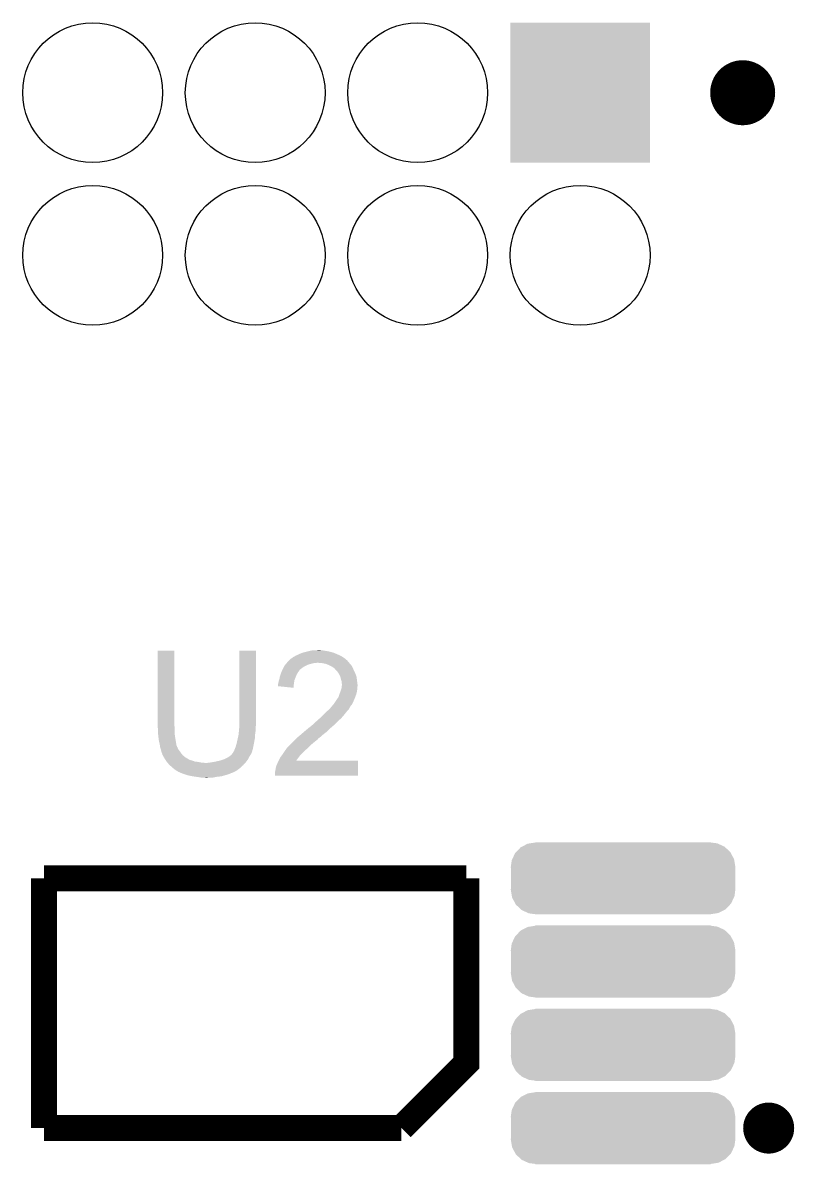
# Model space of a CAD drawing. Extents: x -1.4 to 24.2, y -3.9 to 53.4.
# Drawn here: x 9.61 to 15.64, y 15.51 to 24.42 of the extents above; entities that cross this region are included whole.
import ezdxf

# ---------------------------------------------------------------- set-up
doc = ezdxf.new("R2010")
doc.units = 0
doc.layers.get('0').update_dxf_attribs({"linetype": 'CONTINUOUS'})
doc.layers.add('SPECTRAL_CLICK_V100_GTO', color=11, linetype='CONTINUOUS')
doc.layers.add('SPECTRAL_CLICK_V100_GTS', color=8, linetype='CONTINUOUS')

# ---------------------------------------------------------------- blocks, each defined once
blk = doc.blocks.new('CUSTOM_63')
for points in [[(-0.789608, 0.247722), (-0.745988, 0.270552), (0.792642, 0.247722), (0.7426, 0.270552)], [(-0.745988, 0.270552), (-0.726996, 0.273546), (0.7426, 0.270552), (0.736036, 0.273546)], [(-0.726996, 0.273546), (-0.68453, 0.28024), (0.736036, 0.273546), (0.68453, 0.28024)], [(-0.68453, 0.28024), (-0.68453, 0.28194), (0.68453, 0.28024), (0.68453, 0.28194)], [(-0.865788, 0.15027), (-0.844098, 0.19672), (0.86734, 0.15027), (0.842502, 0.19672)], [(-0.844098, 0.19672), (-0.836056, 0.205136), (0.842502, 0.19672), (0.838, 0.205136)], [(-0.836056, 0.205136), (-0.801112, 0.2417), (0.838, 0.205136), (0.799056, 0.2417)], [(-0.801112, 0.2417), (-0.789608, 0.247722), (0.799056, 0.2417), (0.792642, 0.247722)], [(-0.87757, 0.0889), (-0.870422, 0.140344), (0.87757, 0.0889), (0.868996, 0.140344)], [(-0.870422, 0.140344), (-0.865788, 0.15027), (0.868996, 0.140344), (0.86734, 0.15027)], [(-0.8763, 0.066874), (-0.87757, 0.0889), (0.8763, 0.066874), (0.87757, 0.0889)], [(-0.8763, 0.066866), (-0.8763, 0.066874), (0.8763, 0.066866), (0.8763, 0.066874)], [(-0.8763, -0.066866), (-0.8763, 0.066866), (0.8763, -0.066866), (0.8763, 0.066866)], [(-0.87757, -0.0889), (-0.8763, -0.066866), (0.87757, -0.0889), (0.8763, -0.066866)], [(-0.868992, -0.140344), (-0.87757, -0.0889), (0.87042, -0.140344), (0.87757, -0.0889)], [(-0.867338, -0.15027), (-0.868992, -0.140344), (0.865784, -0.15027), (0.87042, -0.140344)], [(-0.8425, -0.196718), (-0.867338, -0.15027), (0.844096, -0.196718), (0.865784, -0.15027)], [(-0.838, -0.205136), (-0.8425, -0.196718), (0.83605, -0.205136), (0.844096, -0.196718)], [(-0.799054, -0.2417), (-0.838, -0.205136), (0.801112, -0.2417), (0.83605, -0.205136)], [(-0.79264, -0.247722), (-0.799054, -0.2417), (0.789606, -0.247722), (0.801112, -0.2417)], [(-0.742592, -0.270552), (-0.79264, -0.247722), (0.745988, -0.270552), (0.789606, -0.247722)], [(-0.736034, -0.273544), (-0.742592, -0.270552), (0.727006, -0.273544), (0.745988, -0.270552)], [(-0.68453, -0.28024), (-0.736034, -0.273544), (0.68453, -0.28024), (0.727006, -0.273544)], [(-0.68453, -0.28194), (-0.68453, -0.28024), (0.68453, -0.28194), (0.68453, -0.28024)]]:
    blk.add_solid(points)
blk = doc.blocks.new('ROUND_31')
blk.add_circle((0, 0), 0.5461)
blk = doc.blocks.new('SQUARE_32')
blk.add_solid([(0.5461, 0.5461), (0.5461, -0.5461), (-0.5461, 0.5461), (-0.5461, -0.5461)])

msp = doc.modelspace()

# ---------------------------------------------------------------- linework, layer by layer
at = {"layer": 'SPECTRAL_CLICK_V100_GTO'}
for points, const_width in [([(15.113, 23.876, 1), (15.367, 23.876, 1)], 0.254), ([(15.34414, 15.78864, 1), (15.54226, 15.78864, 1)], 0.20066)]:
    msp.add_lwpolyline(points, format="xyb", close=True, dxfattribs=dict(at, const_width=const_width))
at = {"layer": 'SPECTRAL_CLICK_V100_GTO', "const_width": 0.2032}
for points in [[(9.779, 15.78864), (9.779, 17.73936)], [(9.779, 17.73936), (13.081, 17.73936)], [(12.573, 15.78864), (13.081, 16.29664), (13.081, 17.73936)], [(9.779, 15.78864), (12.573, 15.78864)]]:
    msp.add_lwpolyline(points, dxfattribs=at)
at = {"layer": 'SPECTRAL_CLICK_V100_GTO'}
for points in [[(10.668, 18.933158), (10.66802, 19.517338), (10.79754, 18.933158), (10.79754, 19.517338)], [(10.66802, 19.517338), (10.668022, 19.51736), (10.79754, 19.517338), (10.668022, 19.51736)], [(11.30554, 18.95348), (11.30556, 19.517338), (11.43508, 18.95348), (11.43508, 19.517338)], [(11.30556, 19.517338), (11.305562, 19.51736), (11.43508, 19.517338), (11.305562, 19.51736)], [(11.686538, 19.433538), (11.694144, 19.441144), (12.153904, 19.433538), (12.151364, 19.441144)], [(11.694144, 19.441144), (11.69416, 19.44116), (12.151364, 19.441144), (12.148826, 19.44116)], [(11.69416, 19.44116), (11.696702, 19.443702), (12.148826, 19.44116), (12.146278, 19.443702)], [(11.696702, 19.443702), (11.709404, 19.4564), (12.146278, 19.443702), (12.13104, 19.4564)], [(11.709404, 19.4564), (11.717022, 19.458944), (12.13104, 19.4564), (12.12748, 19.458944)], [(11.717022, 19.458944), (11.724644, 19.466562), (12.12748, 19.458944), (12.116816, 19.466562)], [(11.724644, 19.466562), (11.729718, 19.4691), (12.116816, 19.466562), (12.113262, 19.4691)], [(11.729718, 19.4691), (11.734798, 19.47164), (12.113262, 19.4691), (12.108818, 19.47164)], [(11.734798, 19.47164), (11.747498, 19.47926), (12.108818, 19.47164), (12.095482, 19.47926)], [(11.747498, 19.47926), (11.7602, 19.48434), (12.095482, 19.47926), (12.08363, 19.48434)], [(11.7602, 19.48434), (11.77544, 19.49196), (12.08363, 19.48434), (12.06585, 19.49196)], [(11.77544, 19.49196), (11.79322, 19.499582), (12.06585, 19.49196), (12.048064, 19.499582)], [(11.79322, 19.499582), (11.802106, 19.50212), (12.048064, 19.499582), (12.042142, 19.50212)], [(11.802106, 19.50212), (11.811, 19.50466), (12.042142, 19.50212), (12.032618, 19.50466)], [(11.811, 19.50466), (11.84148, 19.51228), (12.032618, 19.50466), (12.00404, 19.51228)], [(11.84148, 19.51228), (11.85164, 19.51482), (12.00404, 19.51228), (11.988802, 19.51482)], [(11.85164, 19.51482), (11.874502, 19.5199), (11.988802, 19.51482), (11.958322, 19.5199)], [(11.8999, 19.5199), (11.922762, 19.52244), (11.948162, 19.5199), (11.938002, 19.52244)], [(11.628484, 19.33194), (11.634832, 19.349718), (11.75512, 19.33194), (11.765278, 19.349718)], [(11.634832, 19.349718), (11.63574, 19.352258), (11.765278, 19.349718), (11.767182, 19.352258)], [(11.63574, 19.352258), (11.639256, 19.35988), (11.767182, 19.352258), (11.7729, 19.35988)], [(11.639256, 19.35988), (11.642774, 19.3675), (11.7729, 19.35988), (11.77798, 19.3675)], [(11.642774, 19.3675), (11.643946, 19.370038), (11.77798, 19.3675), (11.78052, 19.370038)], [(11.643946, 19.370038), (11.65098, 19.385278), (11.78052, 19.370038), (11.800112, 19.385278)], [(11.65098, 19.385278), (11.652432, 19.38782), (11.800112, 19.385278), (11.803382, 19.38782)], [(11.652432, 19.38782), (11.659688, 19.40052), (11.803382, 19.38782), (11.82624, 19.40052)], [(11.659688, 19.40052), (11.66114, 19.403058), (11.82624, 19.40052), (11.83195, 19.403058)], [(11.66114, 19.403058), (11.66749, 19.41068), (11.83195, 19.403058), (11.849098, 19.41068)], [(11.66749, 19.41068), (11.675956, 19.42084), (11.849098, 19.41068), (11.889738, 19.42084)], [(11.675956, 19.42084), (11.678072, 19.423378), (11.907516, 19.42084), (11.912596, 19.423378)], [(11.678072, 19.42338), (11.686538, 19.433538), (12.16406, 19.42338), (12.153904, 19.433538)], [(11.678072, 19.423378), (11.678072, 19.42338), (11.912596, 19.423378), (11.920222, 19.42338)], [(11.950702, 19.42084), (11.920222, 19.42338), (12.1666, 19.42084), (12.16406, 19.42338)], [(11.950714, 19.420838), (11.950702, 19.42084), (12.1666, 19.420838), (12.1666, 19.42084)], [(11.978638, 19.41576), (11.950714, 19.420838), (12.170412, 19.41576), (12.1666, 19.420838)], [(11.992186, 19.41068), (11.978638, 19.41576), (12.174222, 19.41068), (12.170412, 19.41576)], [(11.99896, 19.40814), (11.992186, 19.41068), (12.176762, 19.40814), (12.174222, 19.41068)], [(12.009124, 19.403058), (11.99896, 19.40814), (12.181842, 19.403058), (12.176762, 19.40814)], [(12.034518, 19.39036), (12.009124, 19.403058), (12.18946, 19.39036), (12.181842, 19.403058)], [(12.034522, 19.390358), (12.034518, 19.39036), (12.18946, 19.390358), (12.18946, 19.39036)], [(12.04468, 19.38274), (12.034522, 19.390358), (12.192924, 19.38274), (12.18946, 19.390358)], [(12.052296, 19.37766), (12.04468, 19.38274), (12.195234, 19.37766), (12.192924, 19.38274)], [(12.054838, 19.372584), (12.052296, 19.37766), (12.19754, 19.372584), (12.195234, 19.37766)], [(12.065002, 19.36242), (12.054838, 19.372584), (12.20216, 19.36242), (12.19754, 19.372584)], [(12.072618, 19.354802), (12.065002, 19.36242), (12.205678, 19.354802), (12.20216, 19.36242)], [(12.08532, 19.334478), (12.072618, 19.354802), (12.21506, 19.334478), (12.205678, 19.354802)], [(11.6078, 19.253202), (11.60907, 19.258282), (11.731832, 19.253202), (11.73226, 19.258282)], [(11.60907, 19.258282), (11.61288, 19.27352), (11.73226, 19.258282), (11.7348, 19.27352)], [(11.61288, 19.27352), (11.615422, 19.28622), (11.7348, 19.27352), (11.736916, 19.28622)], [(11.615422, 19.28622), (11.616266, 19.288758), (11.736916, 19.28622), (11.73734, 19.288758)], [(11.616266, 19.288758), (11.6205, 19.30146), (11.73734, 19.288758), (11.74242, 19.30146)], [(11.6205, 19.30146), (11.622618, 19.31416), (11.74242, 19.30146), (11.7475, 19.31416)], [(11.622618, 19.31416), (11.623042, 19.3167), (11.7475, 19.31416), (11.748588, 19.3167)], [(11.623042, 19.3167), (11.628484, 19.33194), (11.748588, 19.3167), (11.75512, 19.33194)], [(12.08786, 19.3294), (12.08532, 19.334478), (12.217402, 19.3294), (12.21506, 19.334478)], [(12.09548, 19.314162), (12.08786, 19.3294), (12.221754, 19.314162), (12.217402, 19.3294)], [(12.096118, 19.311618), (12.09548, 19.314162), (12.22248, 19.311618), (12.221754, 19.314162)], [(12.100562, 19.29384), (12.096118, 19.311618), (12.224704, 19.29384), (12.22248, 19.311618)], [(12.105638, 19.278602), (12.100562, 19.29384), (12.226608, 19.278602), (12.224704, 19.29384)], [(12.10564, 19.265902), (12.105638, 19.278602), (12.228196, 19.265902), (12.226608, 19.278602)], [(12.10818, 19.255742), (12.10564, 19.265902), (12.229466, 19.255742), (12.228196, 19.265902)], [(11.6078, 19.24052), (11.6078, 19.253202), (11.730766, 19.24052), (11.731832, 19.253202)], [(11.729698, 19.227802), (11.6078, 19.24052), (11.729698, 19.227802), (11.730766, 19.24052)], [(12.08024, 19.154142), (12.087858, 19.176998), (12.211364, 19.154142), (12.219938, 19.176998)], [(12.087858, 19.176998), (12.08786, 19.177), (12.219938, 19.176998), (12.219938, 19.177)], [(12.08786, 19.177), (12.095988, 19.19732), (12.219938, 19.177), (12.22502, 19.19732)], [(12.095988, 19.19732), (12.09802, 19.202398), (12.22502, 19.19732), (12.225744, 19.202398)], [(12.09802, 19.202398), (12.10183, 19.2151), (12.225744, 19.202398), (12.22756, 19.2151)], [(12.10183, 19.2151), (12.10564, 19.227802), (12.22756, 19.2151), (12.22756, 19.227802)], [(12.10564, 19.227802), (12.105892, 19.230338), (12.22756, 19.227802), (12.22756, 19.230338)], [(12.105892, 19.230338), (12.106908, 19.240498), (12.22756, 19.230338), (12.2301, 19.240498)], [(12.106908, 19.240498), (12.107924, 19.250658), (12.2301, 19.240498), (12.2301, 19.250658)], [(12.107924, 19.250658), (12.10818, 19.253198), (12.2301, 19.250658), (12.229784, 19.253198)], [(12.10818, 19.253198), (12.10818, 19.255742), (12.229784, 19.253198), (12.229466, 19.255742)], [(12.02436, 19.07794), (12.02859, 19.083018), (12.171396, 19.07794), (12.174218, 19.083018)], [(12.02859, 19.083018), (12.04129, 19.098262), (12.174218, 19.083018), (12.18692, 19.098262)], [(12.04129, 19.098262), (12.04976, 19.108426), (12.18692, 19.098262), (12.192002, 19.108426)], [(12.04976, 19.108426), (12.049782, 19.11096), (12.192002, 19.108426), (12.193268, 19.11096)], [(12.049782, 19.11096), (12.052306, 19.110974), (12.193268, 19.11096), (12.193276, 19.110974)], [(12.052306, 19.110974), (12.053568, 19.1135), (12.193276, 19.110974), (12.19454, 19.1135)], [(12.053568, 19.1135), (12.057382, 19.121122), (12.19454, 19.1135), (12.197588, 19.121122)], [(12.057382, 19.121122), (12.060766, 19.1262), (12.197588, 19.121122), (12.19962, 19.1262)], [(12.060766, 19.1262), (12.065844, 19.133816), (12.19962, 19.1262), (12.20216, 19.133816)], [(12.065844, 19.133816), (12.06754, 19.13636), (12.20216, 19.133816), (12.204696, 19.13636)], [(12.06754, 19.13636), (12.08024, 19.154142), (12.204696, 19.13636), (12.211364, 19.154142)], [(11.925688, 18.981418), (11.9421, 18.996658), (12.092938, 18.981418), (12.108178, 18.996658)], [(11.9421, 18.996658), (11.950308, 19.00428), (12.108178, 18.996658), (12.11326, 19.00428)], [(11.950308, 19.00428), (11.95578, 19.00936), (12.11326, 19.00428), (12.11834, 19.00936)], [(11.95578, 19.00936), (11.96086, 19.01444), (12.11834, 19.00936), (12.12342, 19.01444)], [(11.96086, 19.01444), (11.98626, 19.03984), (12.12342, 19.01444), (12.14374, 19.03984)], [(11.98626, 19.03984), (11.99134, 19.04492), (12.14374, 19.03984), (12.148184, 19.04492)], [(11.99134, 19.04492), (12.009122, 19.06016), (12.148184, 19.04492), (12.16152, 19.06016)], [(12.009122, 19.06016), (12.02436, 19.07794), (12.16152, 19.06016), (12.171396, 19.07794)], [(10.668, 18.925538), (10.668, 18.933158), (10.799446, 18.925538), (10.79754, 18.933158)], [(10.668232, 18.922998), (10.668, 18.925538), (10.80008, 18.922998), (10.799446, 18.925538)], [(10.67054, 18.8976), (10.668232, 18.922998), (10.80008, 18.8976), (10.80008, 18.922998)], [(11.303, 18.88998), (11.305328, 18.917918), (11.43254, 18.88998), (11.43254, 18.917918)], [(11.305328, 18.917918), (11.30554, 18.920458), (11.43254, 18.917918), (11.433048, 18.920458)], [(11.30554, 18.930618), (11.30554, 18.95348), (11.43508, 18.930618), (11.43508, 18.95348)], [(11.30554, 18.920458), (11.30554, 18.930618), (11.433048, 18.920458), (11.43508, 18.930618)], [(11.810154, 18.88236), (11.833866, 18.90268), (11.986258, 18.88236), (12.006578, 18.90268)], [(11.833866, 18.90268), (11.834712, 18.902682), (12.006578, 18.90268), (12.00658, 18.902682)], [(11.834712, 18.902682), (11.836406, 18.902686), (12.00658, 18.902682), (12.006584, 18.902686)], [(11.836406, 18.902686), (11.849102, 18.91538), (12.006584, 18.902686), (12.021394, 18.91538)], [(11.849102, 18.91538), (11.85926, 18.923), (12.021394, 18.91538), (12.030284, 18.923)], [(11.85926, 18.923), (11.87196, 18.93316), (12.030284, 18.923), (12.04214, 18.93316)], [(11.87196, 18.93316), (11.887198, 18.945858), (12.04214, 18.93316), (12.054838, 18.945858)], [(11.887198, 18.945858), (11.887202, 18.945862), (12.054838, 18.945858), (12.054842, 18.945862)], [(11.887202, 18.945862), (11.899898, 18.958558), (12.054842, 18.945862), (12.070078, 18.958558)], [(11.899898, 18.958558), (11.90244, 18.9611), (12.070078, 18.958558), (12.07211, 18.9611)], [(11.90244, 18.9611), (11.91429, 18.971258), (12.07211, 18.9611), (12.080238, 18.971258)], [(11.91429, 18.971258), (11.92022, 18.97634), (12.080238, 18.971258), (12.08659, 18.97634)], [(11.92022, 18.97634), (11.925688, 18.981418), (12.08659, 18.97634), (12.092938, 18.981418)], [(10.67054, 18.88236), (10.67054, 18.8976), (10.80008, 18.88236), (10.80008, 18.8976)], [(10.67054, 18.872202), (10.67054, 18.88236), (10.800928, 18.872202), (10.80008, 18.88236)], [(10.672798, 18.85188), (10.67054, 18.872202), (10.80262, 18.85188), (10.800928, 18.872202)], [(10.67308, 18.84934), (10.672798, 18.85188), (10.803044, 18.84934), (10.80262, 18.85188)], [(10.67816, 18.808702), (10.67308, 18.84934), (10.809818, 18.808702), (10.803044, 18.84934)], [(11.28522, 18.793458), (11.293686, 18.831558), (11.420314, 18.793458), (11.42746, 18.831558)], [(11.293686, 18.831558), (11.29538, 18.83918), (11.42746, 18.831558), (11.427968, 18.83918)], [(11.29538, 18.83918), (11.30046, 18.864578), (11.427968, 18.83918), (11.42966, 18.864578)], [(11.30046, 18.864578), (11.300968, 18.869662), (11.42966, 18.864578), (11.43, 18.869662)], [(11.300968, 18.869662), (11.30249, 18.884898), (11.43, 18.869662), (11.43254, 18.884898)], [(11.30249, 18.884898), (11.303, 18.88998), (11.43254, 18.884898), (11.43254, 18.88998)], [(11.71702, 18.796), (11.7348, 18.81378), (11.88212, 18.796), (11.90498, 18.81378)], [(11.7348, 18.81378), (11.742418, 18.821398), (11.90498, 18.81378), (11.915138, 18.821398)], [(11.742418, 18.821398), (11.752578, 18.831558), (11.915138, 18.821398), (11.922758, 18.831558)], [(11.752578, 18.831558), (11.75766, 18.83664), (11.922758, 18.831558), (11.93038, 18.83664)], [(11.75766, 18.83664), (11.762738, 18.841718), (11.93038, 18.83664), (11.93546, 18.841718)], [(11.762738, 18.841718), (11.765278, 18.844258), (11.93546, 18.841718), (11.940536, 18.844258)], [(11.765278, 18.844258), (11.76528, 18.84426), (11.940536, 18.844258), (11.940538, 18.84426)], [(11.76528, 18.84426), (11.789294, 18.86458), (11.940538, 18.84426), (11.9634, 18.86458)], [(11.789294, 18.86458), (11.7983, 18.8722), (11.9634, 18.86458), (11.973196, 18.8722)], [(11.7983, 18.8722), (11.810154, 18.88236), (11.973196, 18.8722), (11.986258, 18.88236)], [(10.68324, 18.790922), (10.67816, 18.808702), (10.81278, 18.790922), (10.809818, 18.808702)], [(10.683242, 18.79092), (10.68324, 18.790922), (10.81278, 18.79092), (10.81278, 18.790922)], [(10.685056, 18.778218), (10.683242, 18.79092), (10.815322, 18.778218), (10.81278, 18.79092)], [(10.68578, 18.77314), (10.685056, 18.778218), (10.817356, 18.77314), (10.815322, 18.778218)], [(10.687052, 18.76552), (10.68578, 18.77314), (10.820404, 18.76552), (10.817356, 18.77314)], [(10.687476, 18.762976), (10.687052, 18.76552), (10.82294, 18.762976), (10.820404, 18.76552)], [(10.68832, 18.757902), (10.687476, 18.762976), (10.824634, 18.757902), (10.82294, 18.762976)], [(10.689338, 18.75536), (10.68832, 18.757902), (10.82548, 18.75536), (10.824634, 18.757902)], [(10.693398, 18.745202), (10.689338, 18.75536), (10.83056, 18.745202), (10.82548, 18.75536)], [(10.6934, 18.7452), (10.693398, 18.745202), (10.83056, 18.7452), (10.83056, 18.745202)], [(10.69594, 18.732502), (10.6934, 18.7452), (10.84072, 18.732502), (10.83056, 18.7452)], [(10.695942, 18.7325), (10.69594, 18.732502), (10.84072, 18.7325), (10.84072, 18.732502)], [(10.70102, 18.717262), (10.695942, 18.7325), (10.85088, 18.717262), (10.84072, 18.7325)], [(11.254742, 18.717264), (11.259822, 18.727422), (11.402056, 18.717264), (11.40496, 18.727422)], [(11.259822, 18.727422), (11.2649, 18.73504), (11.40496, 18.727422), (11.407138, 18.73504)], [(11.2649, 18.73504), (11.272012, 18.75282), (11.407138, 18.73504), (11.41222, 18.75282)], [(11.272012, 18.75282), (11.27506, 18.760438), (11.41222, 18.75282), (11.413742, 18.760438)], [(11.27506, 18.760438), (11.28014, 18.77568), (11.413742, 18.760438), (11.416792, 18.77568)], [(11.28014, 18.77568), (11.284494, 18.79092), (11.416792, 18.77568), (11.41984, 18.79092)], [(11.284494, 18.79092), (11.28522, 18.793458), (11.41984, 18.79092), (11.420314, 18.793458)], [(11.64336, 18.7071), (11.6586, 18.72996), (11.78814, 18.7071), (11.810998, 18.72996)], [(11.6586, 18.72996), (11.662156, 18.735042), (11.810998, 18.72996), (11.81608, 18.735042)], [(11.662156, 18.735042), (11.674602, 18.75282), (11.81608, 18.735042), (11.8364, 18.75282)], [(11.674602, 18.75282), (11.676382, 18.755362), (11.8364, 18.75282), (11.838942, 18.755362)], [(11.676382, 18.755362), (11.6967, 18.77568), (11.838942, 18.755362), (11.85926, 18.77568)], [(11.6967, 18.77568), (11.71702, 18.796), (11.85926, 18.77568), (11.88212, 18.796)], [(10.701022, 18.71726), (10.70102, 18.717262), (10.85088, 18.71726), (10.85088, 18.717262)], [(10.703558, 18.712184), (10.701022, 18.71726), (10.85511, 18.712184), (10.85088, 18.71726)], [(10.70356, 18.707104), (10.703558, 18.712184), (10.859344, 18.707104), (10.85511, 18.712184)], [(10.706528, 18.702018), (10.70356, 18.707104), (10.86358, 18.702018), (10.859344, 18.707104)], [(10.715416, 18.68678), (10.706528, 18.702018), (10.881362, 18.68678), (10.86358, 18.702018)], [(10.72134, 18.67662), (10.715416, 18.68678), (10.89762, 18.67662), (10.881362, 18.68678)], [(10.722958, 18.67408), (10.72134, 18.67662), (10.901684, 18.67408), (10.89762, 18.67662)], [(10.722962, 18.674074), (10.722958, 18.67408), (10.904226, 18.674074), (10.901684, 18.67408)], [(10.72619, 18.669), (10.722962, 18.674074), (10.909304, 18.669), (10.904226, 18.674074)], [(10.729424, 18.663918), (10.72619, 18.669), (10.922, 18.663918), (10.909304, 18.669)], [(10.732656, 18.65884), (10.729424, 18.663918), (10.93978, 18.65884), (10.922, 18.663918)], [(10.737506, 18.65122), (10.732656, 18.65884), (10.960102, 18.65122), (10.93978, 18.65884)], [(10.73912, 18.648682), (10.737506, 18.65122), (10.985482, 18.648682), (10.960102, 18.65122)], [(10.739122, 18.64868), (10.73912, 18.648682), (10.9855, 18.64868), (10.985482, 18.648682)], [(10.743638, 18.6436), (10.739122, 18.64868), (11.0109, 18.6436), (10.9855, 18.64868)], [(10.745896, 18.64106), (10.743638, 18.6436), (11.041378, 18.64106), (11.0109, 18.6436)], [(10.75944, 18.62582), (10.745896, 18.64106), (11.338276, 18.62582), (11.351824, 18.64106)], [(11.041378, 18.64106), (11.056622, 18.641062), (11.351824, 18.64106), (11.351826, 18.641062)], [(11.056622, 18.641062), (11.064244, 18.6436), (11.351826, 18.641062), (11.354082, 18.6436)], [(11.076942, 18.6436), (11.08964, 18.64614), (11.354082, 18.6436), (11.35634, 18.64614)], [(11.08964, 18.64614), (11.12012, 18.65122), (11.35634, 18.64614), (11.36029, 18.65122)], [(11.12012, 18.65122), (11.153138, 18.65884), (11.36029, 18.65122), (11.366216, 18.65884)], [(11.153138, 18.65884), (11.18616, 18.669), (11.366216, 18.65884), (11.374118, 18.669)], [(11.18616, 18.669), (11.216642, 18.684242), (11.374118, 18.669), (11.38174, 18.684242)], [(11.216642, 18.684242), (11.224256, 18.689318), (11.38174, 18.684242), (11.38428, 18.689318)], [(11.224256, 18.689318), (11.23188, 18.6944), (11.38428, 18.689318), (11.387666, 18.6944)], [(11.23188, 18.6944), (11.244576, 18.704558), (11.387666, 18.6944), (11.394438, 18.704558)], [(11.244576, 18.704558), (11.24458, 18.70456), (11.394438, 18.704558), (11.394438, 18.70456)], [(11.24458, 18.70456), (11.247122, 18.707104), (11.394438, 18.70456), (11.39571, 18.707104)], [(11.247122, 18.707104), (11.249662, 18.71218), (11.39571, 18.707104), (11.398248, 18.71218)], [(11.249662, 18.71218), (11.252196, 18.714716), (11.398248, 18.71218), (11.399518, 18.714716)], [(11.252196, 18.714716), (11.254736, 18.717258), (11.399518, 18.714716), (11.402056, 18.717258)], [(11.254736, 18.717258), (11.254742, 18.717264), (11.402056, 18.717258), (11.402056, 18.717264)], [(11.60018, 18.628364), (11.60272, 18.63598), (12.232634, 18.628364), (12.232634, 18.63598)], [(11.60272, 18.63598), (11.6078, 18.648682), (12.232634, 18.63598), (12.232638, 18.648682)], [(11.6078, 18.648682), (11.613592, 18.658818), (12.232638, 18.648682), (12.23264, 18.658818)], [(11.613592, 18.658818), (11.613604, 18.65884), (12.23264, 18.658818), (11.750084, 18.65884)], [(11.613604, 18.65884), (11.61796, 18.66646), (11.750084, 18.65884), (11.755996, 18.66646)], [(11.61796, 18.66646), (11.62558, 18.6817), (11.755996, 18.66646), (11.76782, 18.6817)], [(11.62558, 18.6817), (11.628122, 18.68678), (11.76782, 18.6817), (11.77163, 18.68678)], [(11.628122, 18.68678), (11.639548, 18.702018), (11.77163, 18.68678), (11.78306, 18.702018)], [(11.639548, 18.702018), (11.64336, 18.7071), (11.78306, 18.702018), (11.78814, 18.7071)], [(10.762344, 18.62328), (10.75944, 18.62582), (11.33602, 18.62328), (11.338276, 18.62582)], [(10.788466, 18.600422), (10.762344, 18.62328), (11.310622, 18.600422), (11.33602, 18.62328)], [(10.800078, 18.59026), (10.788466, 18.600422), (11.29707, 18.59026), (11.310622, 18.600422)], [(10.815318, 18.580102), (10.800078, 18.59026), (11.283524, 18.580102), (11.29707, 18.59026)], [(10.820402, 18.57756), (10.815318, 18.580102), (11.280136, 18.57756), (11.283524, 18.580102)], [(10.820414, 18.577554), (10.820402, 18.57756), (11.277594, 18.577554), (11.280136, 18.57756)], [(10.825476, 18.575022), (10.820414, 18.577554), (11.275056, 18.575022), (11.277594, 18.577554)], [(10.82548, 18.57502), (10.825476, 18.575022), (11.275054, 18.57502), (11.275056, 18.575022)], [(10.825484, 18.575016), (10.82548, 18.57502), (11.272514, 18.575016), (11.275054, 18.57502)], [(10.82802, 18.572482), (10.825484, 18.575016), (11.268712, 18.572482), (11.272514, 18.575016)], [(10.833952, 18.56994), (10.82802, 18.572482), (11.264898, 18.56994), (11.268712, 18.572482)], [(10.845808, 18.564858), (10.833952, 18.56994), (11.254738, 18.564858), (11.264898, 18.56994)], [(10.85173, 18.56232), (10.845808, 18.564858), (11.244578, 18.56232), (11.254738, 18.564858)], [(10.863582, 18.55724), (10.85173, 18.56232), (11.234418, 18.55724), (11.244578, 18.56232)], [(10.894066, 18.54708), (10.863582, 18.55724), (11.20394, 18.54708), (11.234418, 18.55724)], [(10.90168, 18.544542), (10.894066, 18.54708), (11.195056, 18.544542), (11.20394, 18.54708)], [(10.93978, 18.53692), (10.90168, 18.544542), (11.168378, 18.53692), (11.195056, 18.544542)], [(11.58494, 18.569942), (11.59002, 18.59534), (12.232622, 18.569942), (12.232628, 18.59534)], [(11.58494, 18.542022), (11.58494, 18.569942), (12.232618, 18.542022), (12.232622, 18.569942)], [(11.59002, 18.59534), (11.592562, 18.610582), (12.232628, 18.59534), (12.23263, 18.610582)], [(11.592562, 18.610582), (11.597644, 18.625822), (12.23263, 18.610582), (12.232632, 18.625822)], [(11.597644, 18.625822), (11.60018, 18.628364), (12.232632, 18.625822), (12.232634, 18.628364)], [(10.95629, 18.53438), (10.93978, 18.53692), (11.14806, 18.53438), (11.168378, 18.53692)], [(10.9728, 18.53184), (10.95629, 18.53438), (11.1252, 18.53184), (11.14806, 18.53438)], [(10.99058, 18.5293), (10.9728, 18.53184), (11.11377, 18.5293), (11.1252, 18.53184)], [(11.005818, 18.52676), (10.99058, 18.5293), (11.10234, 18.52676), (11.11377, 18.5293)], [(11.041378, 18.52422), (11.031218, 18.52676), (11.054082, 18.52422), (11.10234, 18.52676)], [(12.232618, 18.542), (11.58494, 18.542022), (12.232618, 18.542), (12.232618, 18.542022)]]:
    msp.add_solid(points, dxfattribs=at)

# ---------------------------------------------------------------- block references
at = {"layer": 'SPECTRAL_CLICK_V100_GTS'}
for name, p in [('ROUND_31', (10.16, 23.876)), ('ROUND_31', (11.43, 23.876)), ('ROUND_31', (12.7, 23.876)), ('SQUARE_32', (13.97, 23.876)), ('ROUND_31', (10.16, 22.606)), ('ROUND_31', (11.43, 22.606)), ('ROUND_31', (12.7, 22.606)), ('ROUND_31', (13.97, 22.606)), ('CUSTOM_63', (14.30528, 17.73936)), ('CUSTOM_63', (14.30528, 17.08912)), ('CUSTOM_63', (14.30528, 16.43888)), ('CUSTOM_63', (14.30528, 15.78864))]:
    msp.add_blockref(name, p, dxfattribs=at)

doc.saveas('drawing.dxf')
